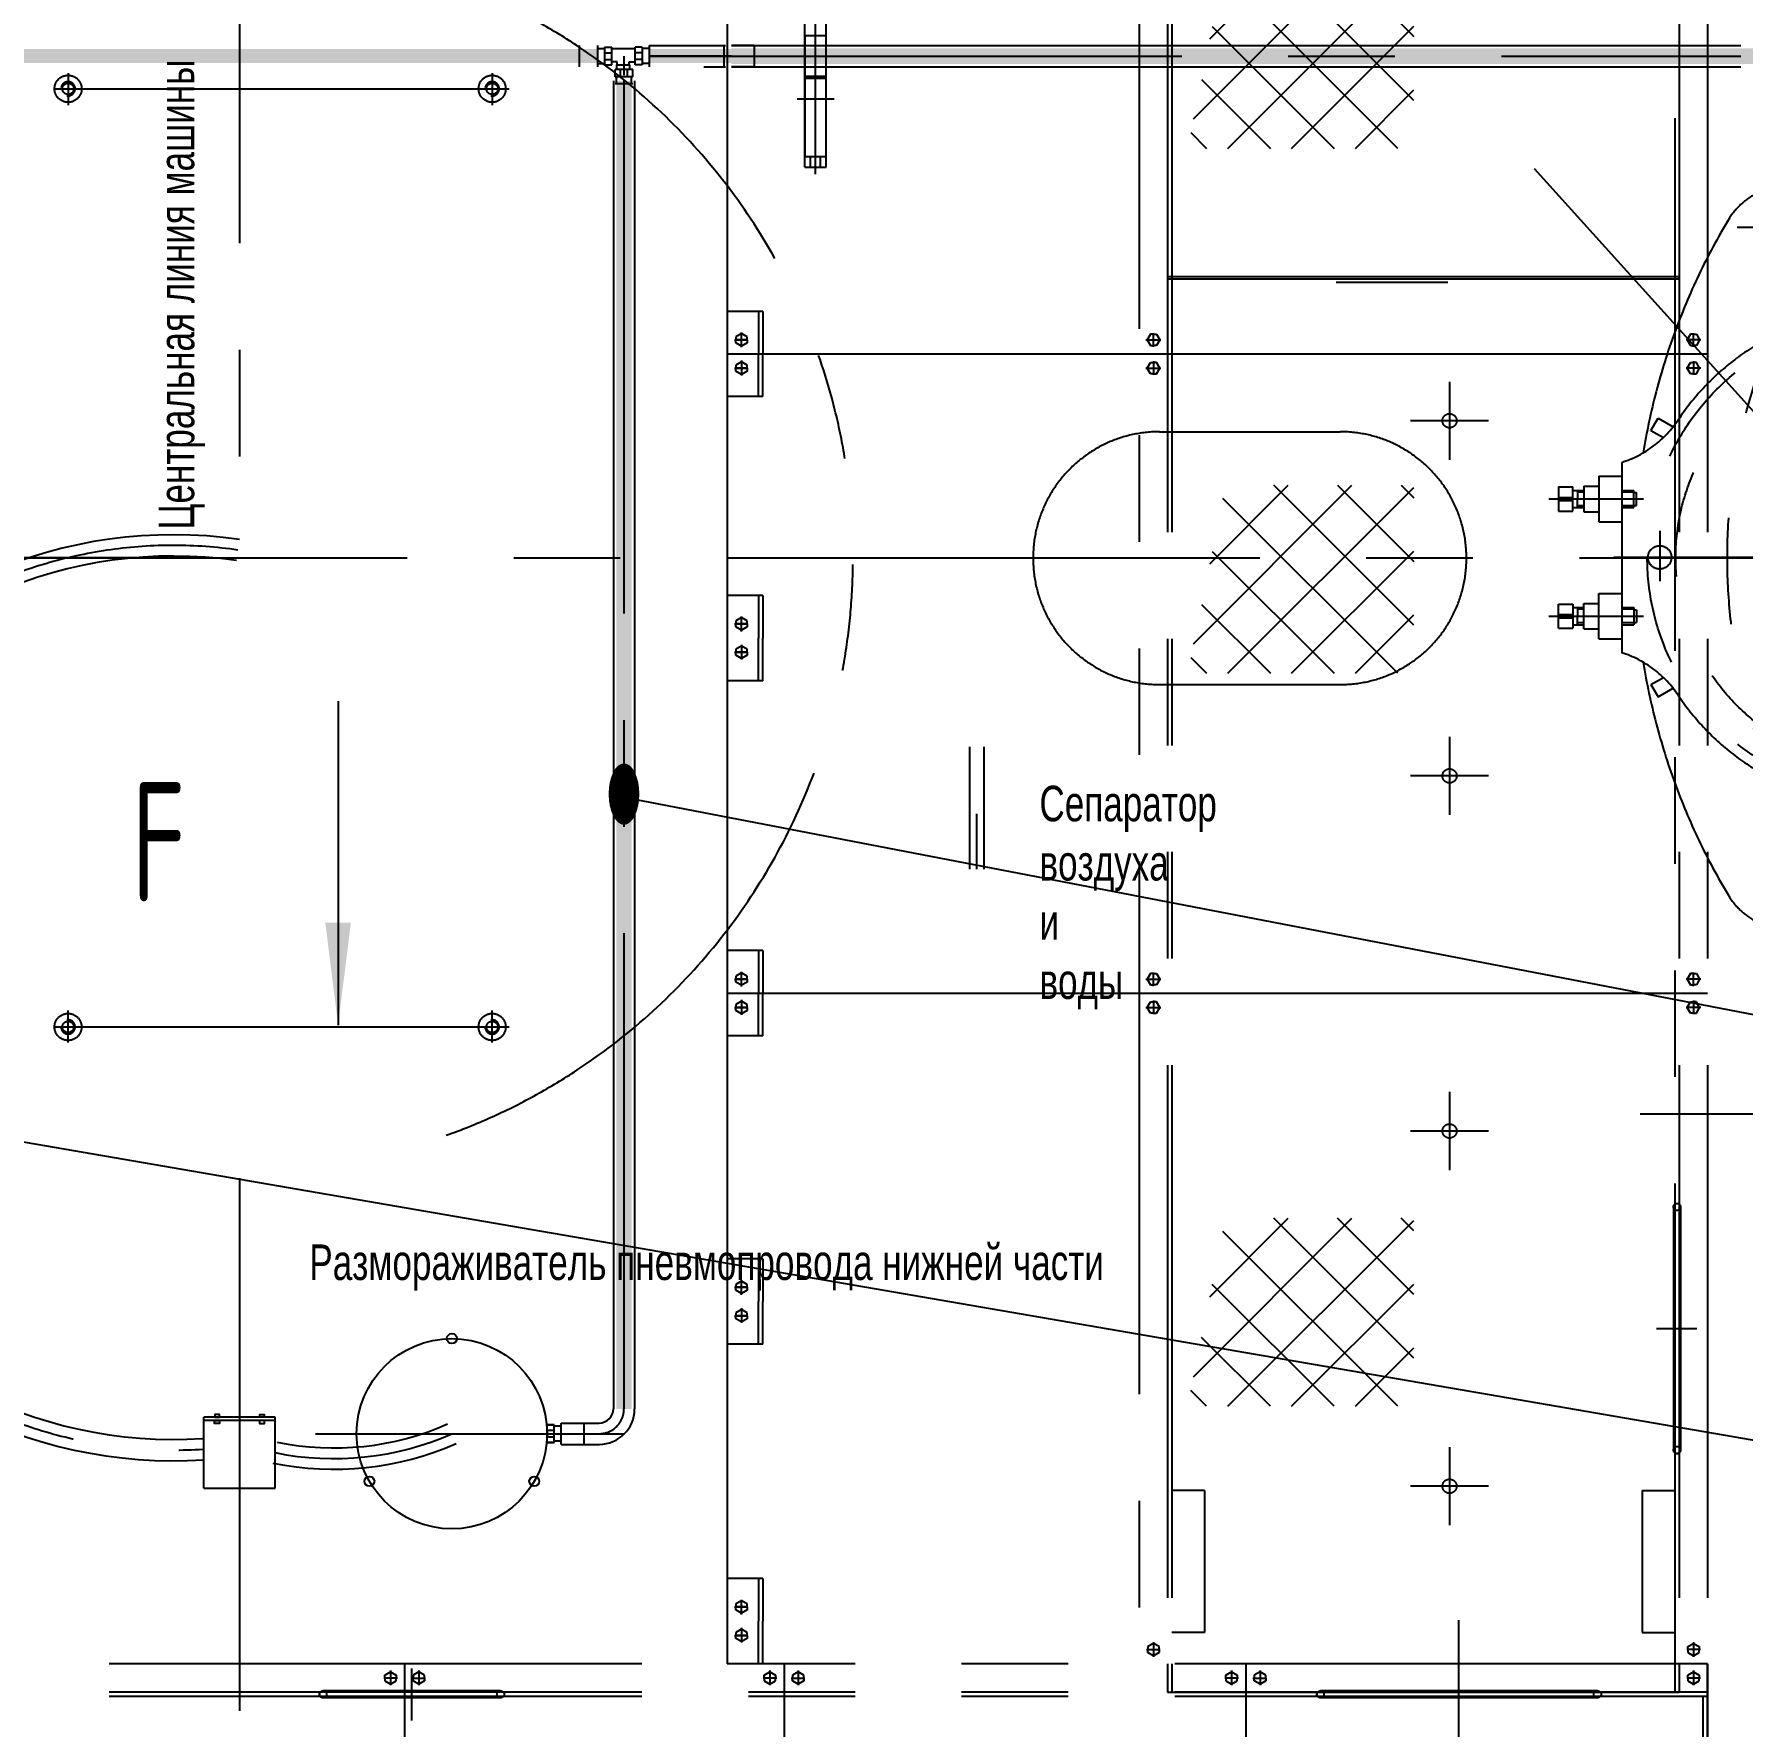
# Model space of a CAD drawing. Header units: millimetres. Extents: x 0 to 25200, y 0 to 17820.
# Drawn here: x 10268 to 12673, y 9320 to 11703 of the extents above; entities that cross this region are included whole.
import ezdxf
from ezdxf.enums import TextEntityAlignment as Align

# ---------------------------------------------------------------- set-up
doc = ezdxf.new("R2010")
doc.units = ezdxf.units.MM
doc.header["$LTSCALE"] = 600
for name, pattern in [('F', [0.75, 0.5, -0.25]), ('G', [2, 1.25, -0.25, 0.25, -0.25]), ('K', [2.5, 1.25, -0.25, 0.25, -0.25, 0.25, -0.25])]:
    doc.linetypes.add(name, pattern=pattern)
for name, color, linetype in [('01', 7, 'Continuous'), ('02', 1, 'Continuous'), ('04', 2, 'F'), ('05', 4, 'G'), ('07', 6, 'K'), ('11', 3, 'Continuous')]:
    doc.layers.add(name, color=color, linetype=linetype)
doc.styles.get("Standard").update_dxf_attribs({"font": 'isocp', "width": 0.707, "bigfont": 'intecad.shx'})

# ---------------------------------------------------------------- blocks, each defined once
blk = doc.blocks.new('*U555')
at = {"layer": '01'}
for p, q in [((0, 8.8), (-8, 4.2)), ((-8, 4.2), (-8, 0)), ((-8, -4.2), (-8, 0)), ((8, 4.2), (0, 8.8)), ((8, 0), (8, 4.2)), ((8, 0), (8, -4.2)), ((0, -8.8), (-8, -4.2)), ((8, -4.2), (0, -8.8))]:
    blk.add_line(p, q, dxfattribs=at)
at = {"layer": '05'}
for p, q in [((-9.9, 0), (9.3, 0)), ((0, -10.6), (0, 10.2))]:
    blk.add_line(p, q, dxfattribs=at)
blk = doc.blocks.new('*U549')
at = {"layer": '01'}
for p, q in [((0, 8.8), (-8, 4.2)), ((-8, 4.2), (-8, 0)), ((-8, -4.2), (-8, 0)), ((8, 4.2), (0, 8.8)), ((8, 0), (8, 4.2)), ((8, 0), (8, -4.2)), ((0, -8.8), (-8, -4.2)), ((8, -4.2), (0, -8.8))]:
    blk.add_line(p, q, dxfattribs=at)
at = {"layer": '05'}
for p, q in [((-9.9, 0), (9.3, 0)), ((0, -10.6), (0, 10.2))]:
    blk.add_line(p, q, dxfattribs=at)
blk = doc.blocks.new('werherwyrt')
at = {"layer": '04', "color": 2, "linetype": 'F'}
for p, q in [((5106.6, 7940.5), (5056.6, 7940.5)), ((5106.6, 7820.5), (5056.6, 7820.5))]:
    blk.add_line(p, q, dxfattribs=at)
at = {"layer": '04', "color": 2, "linetype": 'F', "ltscale": 0.25}
for p, q in [((5100.6, 7940.5), (5100.6, 7880.5)), ((5106.6, 7940.5), (5106.6, 7880.5)), ((5100.6, 7820.5), (5100.6, 7880.5)), ((5106.6, 7820.5), (5106.6, 7880.5))]:
    blk.add_line(p, q, dxfattribs=at)
at = {"layer": '05'}
for p, q in [((5085.1, 7900.5), (5068.1, 7900.5)), ((5076.6, 7892), (5076.6, 7908.9)), ((5076.6, 7868.9), (5076.6, 7852)), ((5085.1, 7860.5), (5068.1, 7860.5))]:
    blk.add_line(p, q, dxfattribs=at)
at = {"layer": '01'}
blk.add_blockref('*U549', (5076.6, 7900.5), dxfattribs=at)
at = {"layer": '01', "xscale": -1, "rotation": 180}
blk.add_blockref('*U549', (5076.6, 7860.5), dxfattribs=at)
blk = doc.blocks.new('*U557')
at = {"layer": '01'}
for p, q in [((0, 8.8), (-8, 4.2)), ((-8, 4.2), (-8, 0)), ((-8, -4.2), (-8, 0)), ((8, 4.2), (0, 8.8)), ((8, 0), (8, 4.2)), ((8, 0), (8, -4.2)), ((0, -8.8), (-8, -4.2)), ((8, -4.2), (0, -8.8))]:
    blk.add_line(p, q, dxfattribs=at)
at = {"layer": '05'}
for p, q in [((-9.9, 0), (9.3, 0)), ((0, -10.6), (0, 10.2))]:
    blk.add_line(p, q, dxfattribs=at)
blk = doc.blocks.new('*U558')
at = {"layer": '01'}
for p, q in [((0, 8.8), (-8, 4.2)), ((-8, 4.2), (-8, 0)), ((-8, -4.2), (-8, 0)), ((8, 4.2), (0, 8.8)), ((8, 0), (8, 4.2)), ((8, 0), (8, -4.2)), ((0, -8.8), (-8, -4.2)), ((8, -4.2), (0, -8.8))]:
    blk.add_line(p, q, dxfattribs=at)
at = {"layer": '05'}
for p, q in [((-9.9, 0), (9.3, 0)), ((0, -10.6), (0, 10.2))]:
    blk.add_line(p, q, dxfattribs=at)

msp = doc.modelspace()

# ---------------------------------------------------------------- hatches: boundary and pattern name
at = {"layer": '07', "linetype": 'K'}
h = msp.add_hatch(dxfattribs=at)
h.set_pattern_fill('ANSI37', color=6, scale=20, style=0)
h.set_pattern_definition([(45, (11079.67, 10405.235), (-44.9013, 44.9013), []), (135, (11079.67, 10405.235), (-44.9013, -44.9013), [])])
h.paths.add_polyline_path([(12209.57, 11807.391), (11944.729, 11807.391), (11891.197, 11542.72), (12209.57, 11542.72)])
h = msp.add_hatch(dxfattribs=at)
h.set_pattern_fill('ANSI37', color=6, scale=20, style=0)
h.set_pattern_definition([(45, (11079.67, 9666.154), (-44.9013, 44.9013), []), (135, (11079.67, 9666.154), (-44.9013, -44.9013), [])])
h.paths.add_polyline_path([(12209.57, 11068.31), (11944.729, 11068.31), (11891.197, 10803.639), (12209.57, 10803.639)])
h = msp.add_hatch(dxfattribs=at)
h.set_pattern_fill('ANSI37', color=6, scale=20, style=0)
h.set_pattern_definition([(45, (11079.67, 8634.21), (-44.9013, 44.9013), []), (135, (11079.67, 8634.21), (-44.9013, -44.9013), [])])
h.paths.add_polyline_path([(12209.57, 10036.363), (11944.729, 10036.363), (11891.197, 9771.693), (12209.57, 9771.693)])

# ---------------------------------------------------------------- linework, layer by layer
at = {"layer": '01'}
for p, q in [((11243.154, 12038.696), (11243.154, 9409.186)), ((11035.504, 11657.653), (11035.504, 11687.653)), ((11060.616, 11683.346), (11070.616, 11683.346)), ((11070.616, 11685.153), (11080.616, 11685.153)), ((11070.616, 11677.358), (11080.616, 11677.358)), ((11070.616, 11667.947), (11080.616, 11667.947)), ((11080.616, 11660.153), (11080.616, 11685.153)), ((11080.616, 11683.257), (11113.512, 11683.257)), ((11097.928, 11672.653), (11097.928, 11645.653)), ((11113.512, 11660.153), (11113.512, 11685.153)), ((11123.512, 11685.153), (11113.512, 11685.153)), ((11123.512, 11677.358), (11113.512, 11677.358)), ((11123.512, 11667.947), (11113.512, 11667.947)), ((11133.512, 11683.346), (11123.512, 11683.346)), ((11239.129, 11657.652), (11239.129, 11687.653)), ((11239.129, 11660.153), (11239.129, 11685.153)), ((11281.07, 11687.654), (11249.07, 11687.654)), ((11281.07, 11687.654), (11281.07, 11657.653)), ((11281.07, 11685.153), (11281.07, 11660.153)), ((11060.616, 11661.959), (11070.616, 11661.959)), ((11070.616, 11660.153), (11080.616, 11660.153)), ((11088.547, 11664.356), (11080.616, 11664.356)), ((11085.428, 11643.6), (11085.428, 11653.6)), ((11087.234, 11633.6), (11087.234, 11643.6)), ((11087.836, 11660.153), (11105.908, 11660.153)), ((11087.836, 11653.6), (11087.836, 11660.153)), ((11088.547, 11660.153), (11088.547, 11664.356)), ((11093.222, 11643.6), (11093.222, 11653.6)), ((11102.633, 11643.6), (11102.633, 11653.6)), ((11105.166, 11664.356), (11113.512, 11664.356)), ((11105.166, 11660.153), (11105.166, 11664.356)), ((11105.908, 11660.153), (11105.908, 11653.6)), ((11108.621, 11633.6), (11108.621, 11643.6)), ((11110.428, 11643.6), (11110.428, 11653.6)), ((11123.512, 11660.153), (11113.512, 11660.153)), ((11133.512, 11661.959), (11123.512, 11661.959)), ((11279.699, 11657.653), (11249.07, 11657.653)), ((11243.154, 11253.205), (12623.154, 11253.205)), ((11584.24, 10700.308), (11584.24, 10527.684)), ((11604.24, 10700.308), (11604.24, 10527.684)), ((11243.154, 10353.205), (12623.154, 10353.205)), ((10506.754, 9656.498), (10506.754, 9756.498)), ((10606.754, 9756.498), (10506.754, 9756.498)), ((10606.754, 9751.498), (10506.754, 9751.498)), ((10606.754, 9656.498), (10606.754, 9756.498)), ((10989.638, 9745.623), (10999.638, 9745.623)), ((10999.638, 9745.623), (10989.638, 9745.623)), ((11009.638, 9743.816), (10999.638, 9743.816)), ((11009.638, 9748.123), (11062.928, 9748.123)), ((11041.638, 9718.123), (11041.638, 9748.123)), ((10999.638, 9737.828), (10989.638, 9737.828)), ((10999.638, 9728.417), (10989.638, 9728.417)), ((10989.638, 9720.623), (10999.638, 9720.623)), ((10999.638, 9720.623), (10989.638, 9720.623)), ((11009.638, 9722.429), (10999.638, 9722.429)), ((11009.638, 9718.123), (11062.928, 9718.123)), ((10505.744, 9696.498), (10506.754, 9696.498)), ((10506.754, 9656.498), (10606.754, 9656.498))]:
    msp.add_line(p, q, dxfattribs=at)
at = {"layer": '01', "color": 7, "linetype": 'Continuous'}
for p, q in [((11352.355, 11516.142), (11352.355, 11818.486)), ((11367.355, 11506.456), (11367.355, 11829.562)), ((11382.355, 11516.142), (11382.355, 11818.486)), ((11352.355, 11701.153), (11352.355, 11644.153)), ((11382.355, 11701.153), (11352.355, 11701.153)), ((11382.355, 11644.153), (11382.355, 11701.153)), ((11060.616, 11687.653), (11060.616, 11657.653)), ((11070.616, 11685.153), (11070.616, 11660.153)), ((11123.512, 11685.153), (11123.512, 11660.153)), ((11133.512, 11687.653), (11240.799, 11687.653)), ((11133.512, 11687.653), (11133.512, 11657.653)), ((11249.07, 11687.653), (11303.651, 11687.653)), ((11303.651, 11687.653), (12669.764, 11687.653)), ((11110.428, 11653.6), (11085.428, 11653.6)), ((11110.428, 11643.6), (11085.428, 11643.6)), ((11210.284, 11657.653), (11240.799, 11657.653)), ((11249.07, 11657.653), (11303.651, 11657.653)), ((11303.651, 11657.653), (12669.764, 11657.653)), ((11352.355, 11644.153), (11382.355, 11644.153)), ((11352.355, 11641.153), (11352.355, 11531.142)), ((11382.355, 11641.153), (11352.355, 11641.153)), ((11382.355, 11531.142), (11382.355, 11641.153)), ((11082.928, 11637.653), (11082.928, 9768.123)), ((11110.428, 11633.6), (11085.428, 11633.6)), ((11112.928, 11637.653), (11112.928, 9768.123)), ((11352.355, 11531.142), (11382.355, 11531.142)), ((11360.355, 11516.142), (11360.355, 11531.142)), ((11374.355, 11516.142), (11374.355, 11531.142)), ((11352.355, 11516.142), (11382.355, 11516.142)), ((10989.638, 9720.623), (10989.638, 9745.623)), ((10999.638, 9720.623), (10999.638, 9745.623)), ((11009.638, 9718.123), (11009.638, 9748.123))]:
    msp.add_line(p, q, dxfattribs=at)
at = {"layer": '01'}
for points, const_width in [([(12932.275, 12485.828), (12932.275, 11672.653), (11249.07, 11672.653)], 22), ([(11060.616, 11672.653), (8343.626, 11672.653), (8343.626, 10183.454), (8343.626, 10065.154), (8127.561, 10065.154)], 20), ([(11249.07, 11672.653), (11133.512, 11672.653)], 20), ([(11097.928, 11637.653), (11097.928, 9768.123)], 22)]:
    msp.add_lwpolyline(points, dxfattribs=dict(at, const_width=const_width))
for points in [[(11249.07, 11672.653), (11133.512, 11672.653), (11133.512, 11672.653), (11249.07, 11672.653)], [(10521.537, 9751.498), (10528.615, 9751.498), (10528.615, 9747.617), (10521.537, 9747.617)], [(10521.839, 9756.498), (10528.378, 9756.498), (10528.378, 9760.363), (10521.839, 9760.363)], [(10591.972, 9751.498), (10584.894, 9751.498), (10584.894, 9747.617), (10591.972, 9747.617)], [(10591.67, 9756.498), (10585.131, 9756.498), (10585.131, 9760.363), (10591.67, 9760.363)]]:
    msp.add_lwpolyline(points, close=True, dxfattribs=at)
for centre, radius in [((10855.638, 9733.123), 134), ((10855.638, 9867.123), 7), ((10739.59, 9666.123), 7), ((10971.685, 9666.123), 7)]:
    msp.add_circle(centre, radius, dxfattribs=at)
for radius in [651.823, 621.823]:
    msp.add_arc((10463.42, 10346.88), radius, 81.767501, 273.811974, dxfattribs=at)
at = {"layer": '01', "color": 7, "linetype": 'Continuous'}
for centre, radius, start, end in [((11062.928, 9768.123), 50, 270, 0), ((11062.928, 9768.123), 20, 270, 0), ((10689.605, 10108.6), 395.548, 258.357428, 293.854589), ((10689.605, 10108.6), 425.548, 258.357428, 293.854589), ((10689.605, 10108.6), 410.548, 258.357428, 293.854589)]:
    msp.add_arc(centre, radius, start, end, dxfattribs=at)
at = {"layer": '02'}
for p, q in [((10695.518, 10764.466), (10695.518, 10308.466)), ((11097.928, 10629.506), (14635.185, 9947.783)), ((9856.367, 10212.151), (14749.838, 9368.92)), ((12528.16, 10183.611), (12984.16, 10183.611))]:
    msp.add_line(p, q, dxfattribs=at)
msp.add_lwpolyline([(10695.518, 10452.466, 36, 0, 0), (10695.518, 10308.466, 0, 0, 0)], format="xyseb", dxfattribs=at)
at = {"layer": '04', "color": 2, "linetype": 'F'}
for p, q in [((11293.154, 11313.205), (11243.154, 11313.205)), ((11287.154, 11313.205), (11287.154, 11253.205)), ((11293.154, 11313.205), (11293.154, 11253.205)), ((11287.154, 11193.205), (11287.154, 11253.205)), ((11293.154, 11193.205), (11293.154, 11253.205)), ((11293.154, 11193.205), (11243.154, 11193.205))]:
    msp.add_line(p, q, dxfattribs=at)
at = {"layer": '05', "color": 4, "linetype": 'G'}
for p, q in [((10556.754, 13359.086), (10556.754, 10991.986)), ((11132.928, 11672.653), (12669.764, 11672.653)), ((11341.457, 11672.653), (11393.818, 11672.653)), ((11341.457, 11612.653), (11393.818, 11612.653)), ((5242.734, 10966.196), (14493.262, 10966.196)), ((5242.734, 10966.196), (14493.262, 10966.196)), ((14232.867, 10966.624), (12491.138, 10966.624)), ((11594.24, 10605.673), (11594.24, 10528.058)), ((10556.754, 10093.043), (10556.754, 8573.286)), ((10663.471, 9733.123), (11098.733, 9733.123))]:
    msp.add_line(p, q, dxfattribs=at)
at = {"layer": '05'}
for p, q in [((11097.928, 11637.653), (11097.928, 9768.123)), ((11263.154, 11264.727), (11263.154, 11281.683)), ((11271.632, 11273.205), (11254.677, 11273.205)), ((11271.632, 11233.205), (11254.677, 11233.205)), ((11263.154, 11241.683), (11263.154, 11224.727))]:
    msp.add_line(p, q, dxfattribs=at)
at = {"layer": '05', "color": 4, "linetype": 'G'}
msp.add_arc((10463.42, 10346.88), 636.823, 81.767501, 273.811974, dxfattribs=at)
at = {"layer": '05'}
msp.add_arc((11062.928, 9768.123), 35, 270, 0, dxfattribs=at)
at = {"layer": '07', "color": 6, "linetype": 'K'}
for p, q in [((11863.154, 13252.205), (11863.154, 9409.186)), ((11869.154, 13252.205), (11869.154, 9409.186)), ((12583.154, 13252.205), (12583.154, 9409.186)), ((12623.154, 13252.205), (12623.154, 9409.186)), ((12577.154, 13085.388), (12577.154, 9409.186)), ((11823.154, 12038.696), (11823.154, 9409.186)), ((10315.454, 11648.502), (10315.454, 11603.508)), ((10912.354, 11648.502), (10912.354, 11603.508)), ((10296.232, 11626.596), (10936.183, 11626.596)), ((12379.01, 11514.545), (12873.254, 10966.196)), ((12664.627, 11431.865), (13016.403, 11431.865)), ((12583.154, 11361.696), (11863.154, 11361.696)), ((12583.154, 11358.696), (11863.154, 11358.696)), ((12257.339, 11353.963), (12100.47, 11353.963)), ((12259.954, 11214.205), (12259.954, 11104.205)), ((12543.495, 11145.464), (12553.495, 11162.784)), ((12553.495, 11162.784), (12574.646, 11150.573)), ((11851.754, 11143.784), (12105.754, 11143.784)), ((12314.954, 11159.205), (12204.954, 11159.205)), ((12543.495, 11145.464), (12560.884, 11135.424)), ((12502.254, 11100.615), (12502.254, 10966.624)), ((12413.254, 11066.124), (12413.254, 11032.124)), ((12413.254, 11066.124), (12433.254, 11066.124)), ((12433.254, 11032.124), (12433.254, 11066.124)), ((12448.754, 11067.124), (12470.254, 11067.124)), ((12448.754, 11067.124), (12448.754, 11031.124)), ((12470.254, 11081.124), (12502.254, 11081.124)), ((12470.254, 11081.124), (12470.254, 11017.124)), ((12399.633, 11049.124), (12533.116, 11049.124)), ((12413.254, 11051.364), (12433.254, 11051.364)), ((12413.254, 11046.884), (12433.254, 11046.884)), ((12433.254, 11061.124), (12448.754, 11061.124)), ((12440.254, 11061.124), (12440.254, 11049.124)), ((12448.754, 11058.724), (12440.254, 11058.724)), ((12440.254, 11037.124), (12440.254, 11049.124)), ((12448.754, 11039.524), (12440.254, 11039.524)), ((12448.754, 11049.124), (12470.254, 11049.124)), ((12502.254, 11061.124), (12519.254, 11061.124)), ((12519.254, 11058.724), (12502.254, 11058.724)), ((12519.254, 11039.524), (12502.254, 11039.524)), ((12519.254, 11037.124), (12519.254, 11061.124)), ((12519.254, 11058.124), (12523.254, 11058.124)), ((12519.254, 11040.124), (12523.254, 11040.124)), ((12523.254, 11040.124), (12523.254, 11058.124)), ((12413.254, 11032.124), (12433.254, 11032.124)), ((12433.254, 11037.124), (12448.754, 11037.124)), ((12448.754, 11031.124), (12470.254, 11031.124)), ((12470.254, 11017.124), (12502.254, 11017.124)), ((12502.254, 11037.124), (12519.254, 11037.124)), ((12555.754, 11004.36), (12555.754, 10933.239)), ((10517.426, 10966.196), (8519.631, 10966.196)), ((13254.043, 10966.624), (12437.073, 10966.624)), ((12502.254, 10966.624), (12502.254, 10832.633)), ((12413.254, 10867.124), (12413.254, 10901.124)), ((12413.254, 10901.124), (12433.254, 10901.124)), ((12433.254, 10901.124), (12433.254, 10867.124)), ((12433.254, 10896.124), (12448.754, 10896.124)), ((12440.254, 10896.124), (12440.254, 10884.124)), ((12448.754, 10902.124), (12470.254, 10902.124)), ((12448.754, 10866.124), (12448.754, 10902.124)), ((12470.254, 10852.124), (12470.254, 10916.124)), ((12470.254, 10916.124), (12502.254, 10916.124)), ((12502.254, 10896.124), (12519.254, 10896.124)), ((12519.254, 10896.124), (12519.254, 10872.124)), ((12399.633, 10884.124), (12533.116, 10884.124)), ((12413.254, 10886.364), (12433.254, 10886.364)), ((12413.254, 10881.884), (12433.254, 10881.884)), ((12433.254, 10872.124), (12448.754, 10872.124)), ((12448.754, 10893.724), (12440.254, 10893.724)), ((12440.254, 10872.124), (12440.254, 10884.124)), ((12448.754, 10874.524), (12440.254, 10874.524)), ((12448.754, 10884.124), (12470.254, 10884.124)), ((12519.254, 10893.724), (12502.254, 10893.724)), ((12519.254, 10874.524), (12502.254, 10874.524)), ((12502.254, 10872.124), (12519.254, 10872.124)), ((12519.254, 10893.124), (12523.254, 10893.124)), ((12519.254, 10875.124), (12523.254, 10875.124)), ((12523.254, 10893.124), (12523.254, 10875.124)), ((12413.254, 10867.124), (12433.254, 10867.124)), ((12448.754, 10866.124), (12470.254, 10866.124)), ((12470.254, 10852.124), (12502.254, 10852.124)), ((11851.754, 10787.784), (12105.754, 10787.784)), ((12543.495, 10787.784), (12560.884, 10797.824)), ((12543.495, 10787.784), (12553.495, 10770.464)), ((12553.495, 10770.464), (12574.646, 10782.675)), ((12259.954, 10714.205), (12259.954, 10604.205)), ((12314.954, 10659.205), (12204.954, 10659.205)), ((10315.434, 10283.882), (10315.436, 10328.876)), ((10912.334, 10283.865), (10912.336, 10328.859)), ((10296.213, 10305.789), (10936.163, 10305.771)), ((12259.954, 10214.205), (12259.954, 10104.205)), ((12314.954, 10159.205), (12204.954, 10159.205)), ((12577.154, 10057.393), (12583.154, 10057.393)), ((12575.154, 10052.393), (12575.154, 9710.156)), ((12585.154, 10052.393), (12585.154, 9710.156)), ((12551.257, 9881.275), (12608.153, 9881.275)), ((12259.954, 9714.205), (12259.954, 9604.205)), ((12577.154, 9705.186), (12583.154, 9705.186)), ((11915.154, 9653.205), (11869.154, 9653.205)), ((11915.154, 9653.205), (11915.154, 9453.205)), ((12314.954, 9659.205), (12204.954, 9659.205)), ((12531.154, 9653.205), (12531.154, 9453.205)), ((12531.154, 9653.205), (12577.154, 9653.205)), ((11915.154, 9453.205), (11869.154, 9453.205)), ((12273.154, 9228.63), (12273.154, 9470.729)), ((12531.154, 9453.205), (12577.154, 9453.205)), ((12623.154, 9409.186), (8839.154, 9409.186)), ((10789.154, 9409.186), (10789.154, 8679.186)), ((12623.154, 9409.186), (11243.154, 9409.186)), ((11323.154, 9409.186), (11323.154, 8679.186)), ((11863.154, 9409.186), (11863.154, 9369.186)), ((11869.154, 9409.186), (11869.154, 9369.186)), ((11973.154, 9409.186), (11973.154, 8679.186)), ((12577.154, 9409.186), (12577.154, 9369.186)), ((12583.154, 9409.186), (12583.154, 9369.186)), ((12623.154, 8692.186), (12623.154, 9409.186)), ((12623.154, 9409.186), (12623.154, 8679.186)), ((10799.154, 9329.609), (10799.154, 9402.506)), ((12623.154, 9369.186), (8839.154, 9369.186)), ((12623.154, 9363.186), (8839.154, 9363.186)), ((10669.154, 9369.186), (10669.154, 9363.186)), ((10924.154, 9371.186), (10674.154, 9371.186)), ((10924.154, 9361.186), (10674.154, 9361.186)), ((10929.154, 9369.186), (10929.154, 9363.186)), ((11863.154, 9369.186), (11869.154, 9369.186)), ((11869.154, 9369.186), (12577.154, 9369.186)), ((12073.154, 9369.186), (12073.154, 9363.186)), ((12468.154, 9371.186), (12078.154, 9371.186)), ((12468.154, 9361.186), (12078.154, 9361.186)), ((12473.154, 9369.186), (12473.154, 9363.186)), ((12577.154, 9369.186), (12583.154, 9369.186)), ((12617.154, 8725.186), (12617.154, 9363.186))]:
    msp.add_line(p, q, dxfattribs=at)
for centre, radius in [((13444.754, 10966.624), 793.75), ((10315.454, 11626.596), 19.034), ((10912.354, 11626.596), 19.034), ((10315.454, 11626.596), 8), ((10912.354, 11626.596), 8), ((12873.254, 10966.84), 335), ((12873.254, 10966.624), 295), ((12259.954, 11159.205), 10), ((12555.754, 10966.865), 16.5), ((12259.954, 10659.205), 10), ((10315.435, 10305.789), 19.034), ((10912.335, 10305.771), 19.034), ((10315.435, 10305.789), 8), ((10912.335, 10305.771), 8), ((12259.954, 10159.205), 10), ((12580.154, 10052.393), 5), ((12580.184, 9710.156), 4.97), ((12259.954, 9659.205), 10), ((10674.154, 9366.186), 5), ((10924.154, 9366.186), 5), ((12078.154, 9366.186), 5), ((12468.154, 9366.186), 5)]:
    msp.add_circle(centre, radius, dxfattribs=at)
for centre, radius, start, end in [((10556.754, 10966.186), 863.5, 289.695758, 70.311582), ((10315.454, 11626.596), 10, 260, 170), ((10912.354, 11626.596), 10, 260, 170), ((12738.213, 11390.624), 100, 90, 149.031743), ((13444.754, 10966.624), 924, 149.031743, 170.818024), ((12873.254, 10966.624), 350, 213.641865, 146.358135), ((12456.996, 11243.624), 150, 287.561073, 326.358135), ((11851.754, 10965.784), 178, 90, 270), ((12105.754, 10965.784), 178, 270, 90), ((12456.996, 10689.624), 150, 33.641865, 72.438927), ((13444.754, 10966.624), 924, 189.181976, 210.968257), ((12738.213, 10542.624), 100, 210.968257, 270), ((10315.435, 10305.789), 10, 189.998331, 99.998331), ((10912.335, 10305.771), 10, 189.998331, 99.998331)]:
    msp.add_arc(centre, radius, start, end, dxfattribs=at)

# ---------------------------------------------------------------- block references
at = {"layer": '01'}
msp.add_blockref('*U558', (11263.154, 11273.205), dxfattribs=at)
at = {"layer": '01', "xscale": -1, "rotation": 180}
msp.add_blockref('*U558', (11263.154, 11233.205), dxfattribs=at)
at = {"layer": '07', "color": 6, "linetype": 'K', "xscale": -1}
for name, p, rotation in [('*U557', (11843.154, 11273.205), 270), ('*U557', (12603.154, 11233.205), 90), ('*U557', (11843.154, 10373.205), 270), ('*U557', (12603.154, 10333.205), 90), ('*U557', (11843.154, 9429.186), 180), ('*U555', (10809.154, 9389.186), 180), ('*U555', (11343.154, 9389.186), 180), ('*U555', (11993.154, 9389.186), 180)]:
    msp.add_blockref(name, p, dxfattribs=dict(at, rotation=rotation))
at = {"layer": '07', "color": 6, "linetype": 'K'}
for name, p, rotation in [('*U557', (12603.154, 11273.205), 90), ('*U557', (11843.154, 11233.205), 270), ('*U557', (12603.154, 10373.205), 90), ('*U557', (11843.154, 10333.205), 270), ('*U557', (12603.154, 9429.186), 180), ('*U555', (10769.154, 9389.186), 180), ('*U555', (11303.154, 9389.186), 180), ('*U555', (11953.154, 9389.186), 180), ('*U555', (12603.154, 9389.186), 180)]:
    msp.add_blockref(name, p, dxfattribs=dict(at, rotation=rotation))
msp.add_blockref('werherwyrt', (6186.553, 1588.721), dxfattribs=at)
at = {"layer": '11'}
for p in [(6186.553, 2972.74), (6186.553, 2472.74), (6186.553, 2038.721)]:
    msp.add_blockref('werherwyrt', p, dxfattribs=at)

# ---------------------------------------------------------------- texts
at = {"layer": '01', "insert": (10443.017, 11006.055), "char_height": 50, "attachment_point": 1, "rotation": 90}
msp.add_mtext('{\\fArial|b0|i0|c204|p34;\\C3;Центральная линия машины}', dxfattribs=at)
at = {"layer": '01', "insert": (11682.678, 10645.284), "char_height": 50, "width": 4.96305, "attachment_point": 1}
msp.add_mtext('{\\fArial|b0|i0|c204|p34;\\C3;Сепаратор воздуха и воды}', dxfattribs=at)
at = {"layer": '01', "insert": (10655.019, 9999.524), "char_height": 50, "attachment_point": 1}
msp.add_mtext('{\\fArial|b0|i0|c204|p34;\\C3;Размораживатель пневмопровода нижней части}', dxfattribs=at)
at = {"layer": '02', "width": 0.605172}
msp.add_text('●', height=80, dxfattribs=at).set_placement((11073.928, 10589.506), (11121.928, 10589.506), align=Align.FIT)
at = {"layer": '11', "width": 0.707}
msp.add_text('F', height=168, dxfattribs=at).set_placement((10404.866, 10431.746), align=Align.BOTTOM_LEFT)

doc.saveas('drawing.dxf')
